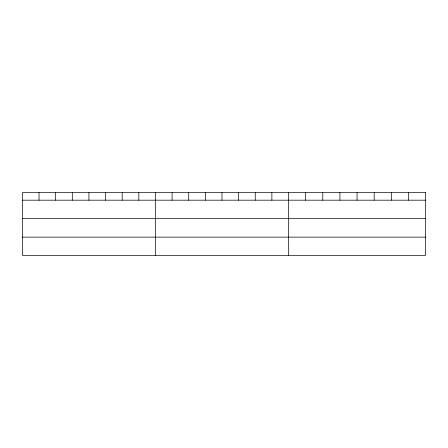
<?xml version="1.0" encoding="UTF-8"?>
<svg xmlns="http://www.w3.org/2000/svg" width="448" height="448" viewBox="0 0 448 448"><rect width="100%" height="100%" fill="white"/><g stroke="black" fill="none" stroke-linecap="round" stroke-linejoin="round"><path stroke-width="0.67" d="M22.4 200.183L425.6 200.183M22.4 218.383L425.6 218.383M22.4 237.132L425.6 237.132M408.464 192.668L408.464 200.183M391.328 192.668L391.328 200.183M374.192 192.668L374.192 200.183M357.056 192.668L357.056 200.183M339.92 192.668L339.92 200.183M322.784 192.668L322.784 200.183M305.648 192.668L305.648 200.183M288.512 192.668L288.512 255.332M271.88 192.668L271.88 200.183M255.248 192.668L255.248 200.183M238.616 192.668L238.616 200.183M221.984 192.668L221.984 200.183M205.352 192.668L205.352 200.183M188.72 192.668L188.72 200.183M172.088 192.668L172.088 200.183M155.456 192.668L155.456 255.332M138.824 192.668L138.824 200.183M122.192 192.668L122.192 200.183M105.56 192.668L105.56 200.183M88.928 192.668L88.928 200.183M72.296 192.668L72.296 200.183M55.664 192.668L55.664 200.183M39.032 192.668L39.032 200.183M425.6 192.668L22.4 192.668L22.4 255.332L425.6 255.332L425.6 192.668"/></g></svg>
